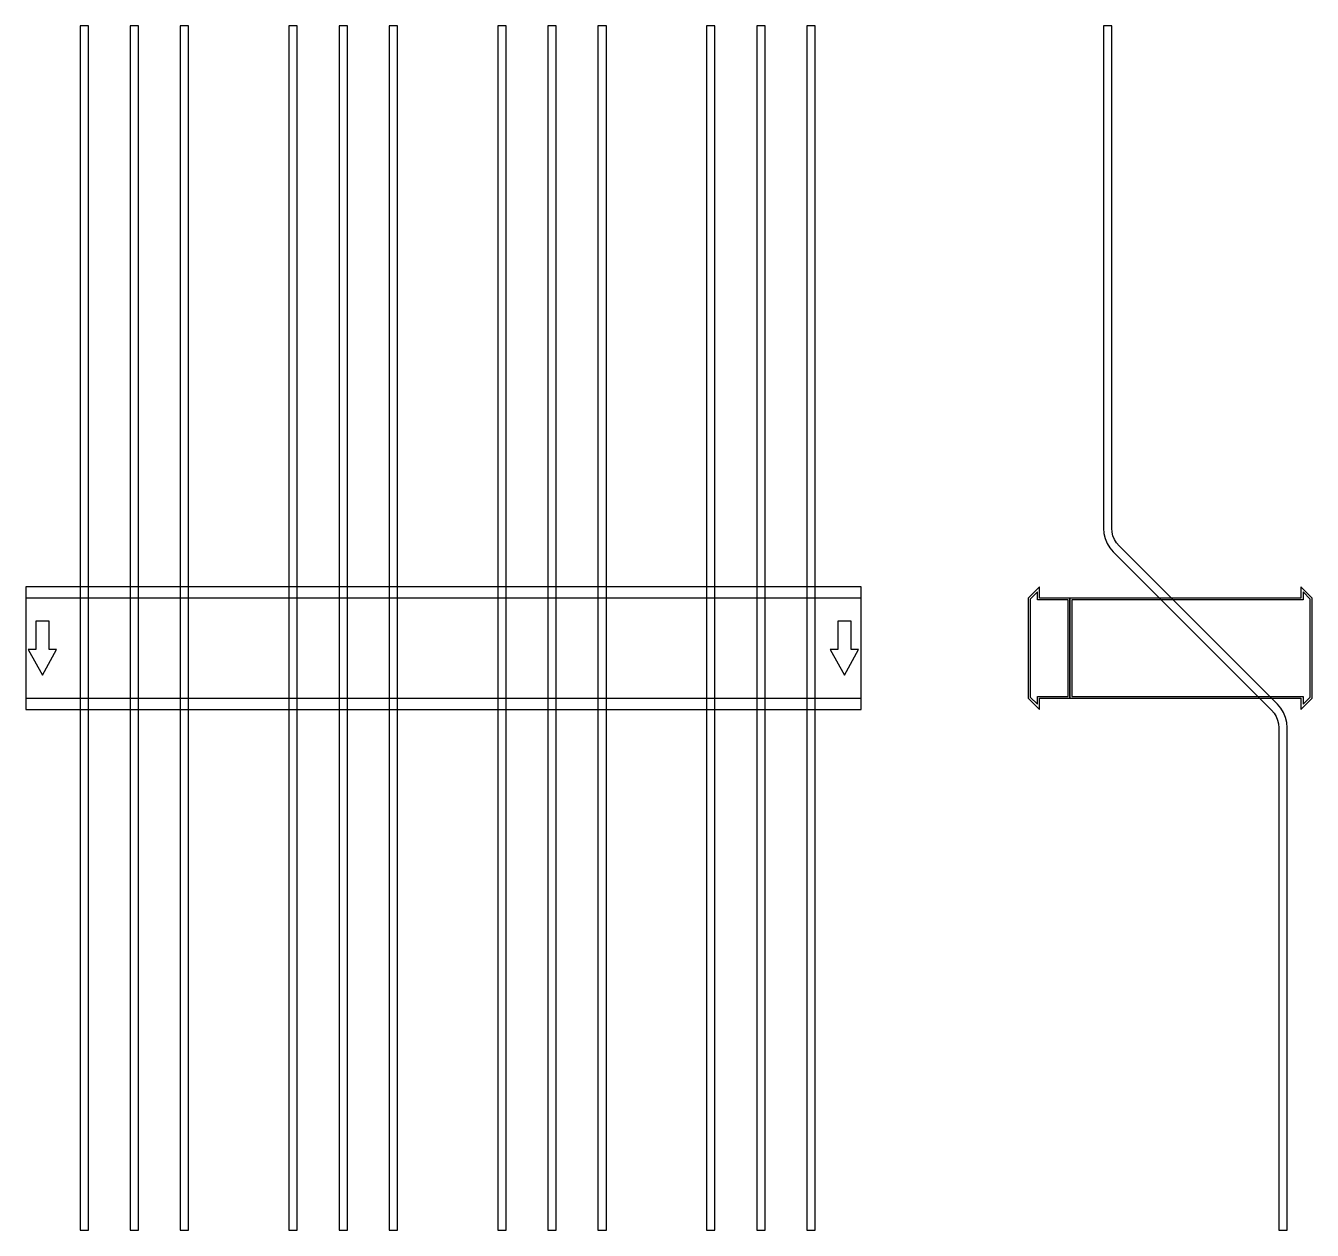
# Model space of a CAD drawing. Extents: x 0 to 1540, y -697 to 745.
import ezdxf

# ---------------------------------------------------------------- set-up
doc = ezdxf.new("R2010")
doc.units = 0
doc.layers.add('Halfen', color=7, linetype='CONTINUOUS')

msp = doc.modelspace()

# ---------------------------------------------------------------- linework, layer by layer
at = {"layer": 'Halfen', "color": 7}
for points in [[(75, -696.961), (75, 745.246), (65, 745.246), (65, -696.961)], [(135, -696.961), (135, 745.246), (125, 745.246), (125, -696.961)], [(195, -696.961), (195, 745.246), (185, 745.246), (185, -696.961)], [(325, -696.961), (325, 745.246), (315, 745.246), (315, -696.961)], [(385, -696.961), (385, 745.246), (375, 745.246), (375, -696.961)], [(445, -696.961), (445, 745.246), (435, 745.246), (435, -696.961)], [(575, -696.961), (575, 745.246), (565, 745.246), (565, -696.961)], [(635, -696.961), (635, 745.246), (625, 745.246), (625, -696.961)], [(695, -696.961), (695, 745.246), (685, 745.246), (685, -696.961)], [(825, -696.961), (825, 745.246), (815, 745.246), (815, -696.961)], [(885, -696.961), (885, 745.246), (875, 745.246), (875, -696.961)], [(945, -696.961), (945, 745.246), (935, 745.246), (935, -696.961)], [(1510, -696.961), (1510, -95.355), (1509.508, -89.098), (1508.042, -82.995), (1505.64, -77.196), (1502.361, -71.844), (1498.284, -67.071), (1308.787, 122.426), (1305.729, 126.006), (1303.27, 130.02), (1301.468, 134.369), (1300.369, 138.947), (1300, 143.64), (1300, 206.246), (1300, 745.246), (1290, 745.246), (1290, 206.246), (1290, 143.64), (1290.492, 137.382), (1291.958, 131.279), (1294.36, 125.48), (1297.639, 120.128), (1301.716, 115.355), (1491.213, -74.142), (1494.271, -77.722), (1496.73, -81.736), (1498.532, -86.085), (1499.631, -90.662), (1500, -95.355), (1500, -696.961)], [(0, -73.5), (1000, -73.5), (1000, 73.5), (0, 73.5)], [(1250, -60), (1250, 60), (1213.5, 60), (1213.5, 73.5), (1200, 60), (1200, -60), (1213.5, -73.5), (1213.5, -60)], [(1248, -58), (1248, 58), (1211, 58), (1211, 67.25), (1202.5, 58.75), (1202.5, -58.75), (1211, -67.25), (1211, -58)], [(1540, -60), (1540, 60), (1526.5, 73.5), (1526.5, 60), (1250, 60), (1250, -60), (1526.5, -60), (1526.5, -73.5)], [(1537.5, -58.75), (1537.5, 58.75), (1529, 67.25), (1529, 58), (1252, 58), (1252, -58), (1529, -58), (1529, -67.25)], [(0, -60), (1000, -60), (1000, 60), (0, 60)], [(20, -32.5), (37, -1.5), (28, -1.5), (28, 32.5), (12, 32.5), (12, -1.5), (3, -1.5)], [(980, -32.5), (997, -1.5), (988, -1.5), (988, 32.5), (972, 32.5), (972, -1.5), (963, -1.5)]]:
    msp.add_lwpolyline(points, close=True, dxfattribs=at)

doc.saveas('drawing.dxf')
